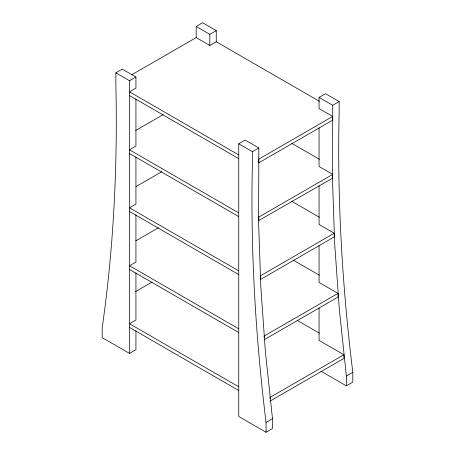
<?xml version="1.0" encoding="UTF-8"?>
<svg xmlns="http://www.w3.org/2000/svg" width="455" height="455" viewBox="0 0 455 455"><rect width="100%" height="100%" fill="white"/><g stroke="black" fill="none" stroke-linecap="round" stroke-linejoin="round"><path stroke-width="0.68" d="M332.724 116.429L332.486 179.418L334.687 243.766L339.322 309.343L346.38 376.023L346.38 385.874L352.807 382.166L352.807 372.309A1733.135 1000.63 60 0 1 339.151 112.721L339.151 101.59L325.496 93.707L319.069 97.415L319.069 108.546L332.724 116.429L258.827 159.096L258.588 222.085L260.789 286.434L265.424 352.011L272.482 418.685L272.482 428.542L266.056 432.25L238.744 416.484L238.744 143.791L245.171 140.077L258.827 147.966L258.764 162.771M135.931 330.751L135.931 349.702L129.504 353.41L102.193 337.644L102.193 327.793A1733.135 1000.63 60 0 0 115.849 83.965L115.849 72.834L122.276 69.126L135.931 77.009L135.931 88.139L129.504 91.847L238.744 154.922M131.432 74.967L196.173 37.589L196.173 26.458L202.6 22.75L216.256 30.633L216.256 41.763L319.359 101.294M115.849 72.834L129.504 80.717L135.931 77.009M196.173 26.458L209.829 34.341L216.256 30.633M196.173 37.589L209.829 45.472L216.256 41.763M135.709 130.471L163.191 114.603M136.073 186.533L161.724 171.723M238.744 143.791L252.4 151.674L258.827 147.966M319.069 97.415L332.724 105.298L339.151 101.59M258.827 162.805L332.724 120.137L332.724 105.298M135.812 240.826L158.414 227.779M258.542 216.899L258.827 217.063L332.724 174.401L332.724 178.11L258.577 220.63M135.544 291.592L152.033 282.072M334.197 233.216L260.3 275.884L260.3 279.592L334.197 236.93L334.197 233.216L319.069 224.486L319.069 185.731M264.105 339.766L338.008 297.098L338.008 293.39L264.105 336.052L264.105 337.291M269.986 401.128L343.883 358.46L343.883 354.752L269.986 397.42L269.986 398.654M266.056 432.25L266.056 422.399L272.482 418.685M346.38 376.023L352.807 372.309M291.74 143.319L319.359 159.261M332.724 174.401L319.069 166.513L319.069 127.758M129.504 95.561L238.744 158.63M291.74 201.286L319.359 217.234M238.744 212.889L129.504 149.82L135.931 146.112L135.931 98.894M129.504 153.528L238.744 216.603M292.969 259.964L319.359 275.201M338.008 293.39L319.069 282.458L319.069 245.814M238.744 270.861L129.504 207.793L135.931 204.079L135.931 156.867M129.504 211.501L238.744 274.57M297.269 320.417L319.359 333.174M343.883 354.752L319.069 340.425L319.069 308.012M320.894 371.161L346.38 385.874M238.744 328.828L129.504 265.76L135.931 262.052L135.931 214.84M129.504 269.468L238.744 332.542M238.744 386.801L129.504 323.733L135.931 320.019L135.931 272.807M129.504 327.441L238.744 390.509M258.827 217.063L258.827 220.777M252.4 151.674L252.4 162.805A1733.135 1000.63 60 0 0 266.056 422.399M209.829 34.341L209.829 45.472M129.504 80.717L129.504 353.41"/></g></svg>
